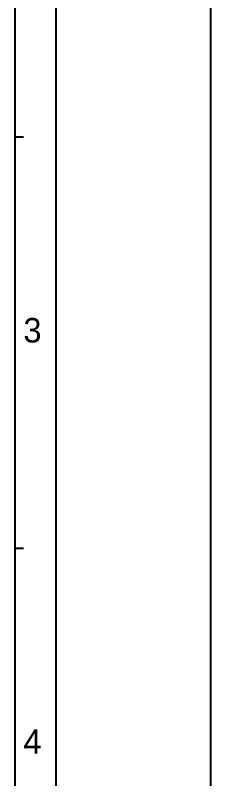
# Model space of a CAD drawing. Header units: millimetres. Extents: x 0 to 420, y 0 to 297.
# Drawn here: x 396 to 420, y 93.5 to 187.1 of the extents above; entities that cross this region are included whole.
import ezdxf

# ---------------------------------------------------------------- set-up
doc = ezdxf.new("R2010")
doc.units = ezdxf.units.MM
doc.header["$LTSCALE"] = 23.1
doc.layers.get('0').update_dxf_attribs({"linetype": 'CONTINUOUS'})
doc.styles.add('TEXTSTYLE_2', font='txt')

msp = doc.modelspace()

# ---------------------------------------------------------------- linework, layer by layer
at = {"color": 7, "linetype": 'CONTINUOUS'}
msp.add_line((420, 0), (420, 297), dxfattribs=at)
at = {"color": 4, "linetype": 'CONTINUOUS'}
for p, q in [((401, 281.5), (401, 15.5)), ((396, 21), (396, 276)), ((396, 172.2), (397, 172.2)), ((396, 121.8), (397, 121.8))]:
    msp.add_line(p, q, dxfattribs=at)

# ---------------------------------------------------------------- texts
at = {"color": 2, "linetype": 'CONTINUOUS', "char_height": 3, "width": 3, "attachment_point": 1, "line_spacing_factor": 0.9, "style": 'TEXTSTYLE_2'}
for s, insert in [('3', (397, 150)), ('4', (397, 99.6))]:
    msp.add_mtext(s, dxfattribs=dict(at, insert=insert))

doc.saveas('drawing.dxf')
